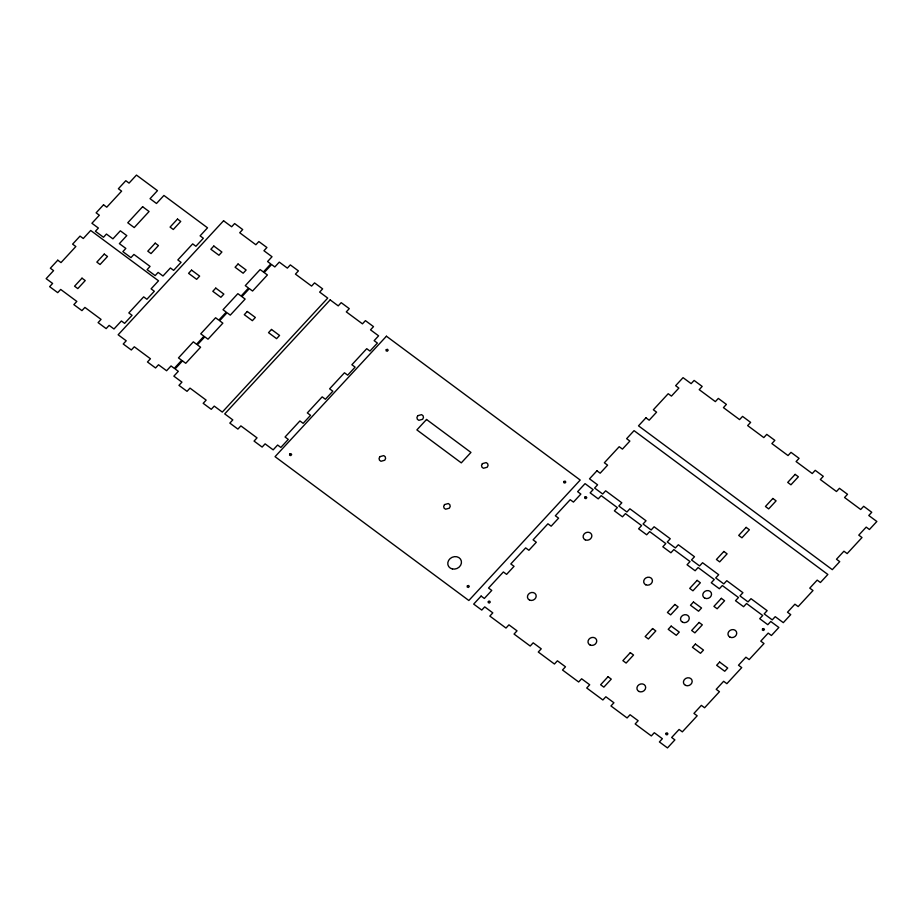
<?xml version="1.0" encoding="UTF-8"?>
<svg xmlns="http://www.w3.org/2000/svg" width="923" height="923" viewBox="0 0 923 923"><rect width="100%" height="100%" fill="white"/><g stroke="black" fill="none" stroke-linecap="round" stroke-linejoin="round"><path stroke-width="1.38" d="M289.741 454.024L289.591 455.201L290.768 455.581L291.645 454.635L291.01 453.678L289.741 454.024M386.264 349.644L386.114 350.821L387.291 351.202L388.156 350.255L387.522 349.298L386.264 349.644M467.384 585.874L467.234 587.051L468.411 587.432L469.276 586.486L468.653 585.517L467.384 585.874M488.382 601.45L488.232 602.627L489.398 603.007L490.275 602.061L489.64 601.104L488.382 601.45M563.907 481.483L563.757 482.66L564.922 483.041L565.799 482.094L565.164 481.137L563.907 481.483M584.894 497.07L584.755 498.247L585.92 498.628L586.797 497.682L586.163 496.724L584.894 497.07M666.014 733.3L665.875 734.477L667.041 734.858L667.917 733.912L667.283 732.943L666.014 733.3M762.536 628.909L762.386 630.086L763.563 630.467L764.44 629.521L763.806 628.563L762.536 628.909M379.918 456.643L379.065 458.396L379.468 460.173L380.968 461.281L384.764 460.231L385.606 458.477L385.203 456.7L383.714 455.593L379.918 456.643M417.784 415.685L416.931 417.45L417.334 419.227L418.834 420.334L422.63 419.284L423.472 417.519L423.069 415.754L421.569 414.635L417.784 415.685M444.517 504.581L443.663 506.346L444.067 508.111L445.567 509.231L449.363 508.181L450.205 506.415L449.801 504.65L448.301 503.531L444.517 504.581M482.383 463.634L481.529 465.388L481.933 467.165L483.433 468.273L487.229 467.223L488.071 465.469L487.667 463.692L486.167 462.585L482.383 463.634M103.538 204.802L96.119 212.832L99.349 215.232L91.919 223.262L98.38 228.05L95.415 231.269L103.491 237.257L106.457 234.05L112.918 238.838L120.336 230.808L126.797 235.607L119.379 243.637L125.84 248.425L122.863 251.644L130.939 257.632L133.916 254.425L150.057 266.412L147.092 269.62L155.168 275.608L158.133 272.4L162.979 276L170.409 267.97L173.628 270.358L181.058 262.34L177.827 259.94L192.676 243.88L195.907 246.279L203.337 238.249L200.106 235.85L207.525 227.819L163.925 195.457L156.495 203.487L150.045 198.687L157.464 190.657L136.466 175.082L129.047 183.112L125.816 180.712L118.386 188.742L121.617 191.142L106.768 207.202L103.538 204.802M57.768 260.194L50.35 268.224L53.58 270.624L46.15 278.654L52.611 283.442L49.634 286.661L57.711 292.649L60.687 289.441L76.828 301.429L73.863 304.636L81.939 310.624L84.904 307.417L101.057 319.404L98.092 322.612L106.157 328.611L109.133 325.392L113.979 328.992L121.398 320.962L124.628 323.362L132.058 315.331L128.828 312.932L143.676 296.871L146.907 299.271L154.326 291.241L151.095 288.841L158.525 280.811L90.696 230.473L83.278 238.503L80.047 236.103L72.617 244.133L75.848 246.533L60.999 262.594L57.768 260.194M142.615 206.717L127.766 222.778L134.227 227.577L149.076 211.517L142.615 206.717M81.997 278.169L74.567 286.199L77.797 288.599L85.228 280.569L81.997 278.169M104.264 254.09L96.846 262.109L100.076 264.509L107.495 256.479L104.264 254.09M155.214 243.153L147.795 251.183L151.026 253.583L158.444 245.553L155.214 243.153M177.493 219.074L170.074 227.093L173.293 229.492L180.723 221.462L177.493 219.074M223.574 220.77L118.144 334.795L126.22 340.783L123.244 344.002L131.32 349.99L134.297 346.783L150.437 358.759L147.472 361.978L155.549 367.965L158.514 364.758L166.59 370.746L171.043 365.935L174.274 368.335L181.704 360.305L178.474 357.905L193.322 341.845L196.553 344.244L203.971 336.214L200.741 333.814L215.59 317.754L218.82 320.154L226.25 312.124L223.02 309.724L237.869 293.664L241.099 296.064L248.518 288.034L245.287 285.634L260.136 269.574L263.367 271.973L270.797 263.943L267.566 261.544L272.02 256.732L263.943 250.733L266.92 247.526L258.844 241.538L255.867 244.745L239.726 232.758L242.691 229.55L234.615 223.551L231.65 226.77L223.574 220.77M191.557 270.127L188.58 273.335L196.657 279.334L199.633 276.115L191.557 270.127M213.824 246.037L210.859 249.245L218.936 255.244L221.901 252.025L213.824 246.037M215.774 288.103L212.809 291.31L220.885 297.31L223.851 294.102L215.774 288.103M238.053 264.013L235.088 267.232L243.153 273.22L246.129 270.012L238.053 264.013M182.512 360.905L175.082 368.923L178.312 371.323L173.859 376.146L181.935 382.134L178.958 385.353L187.034 391.34L190.011 388.133L206.152 400.121L203.187 403.328L211.263 409.316L214.228 406.108L222.305 412.096L327.734 298.083L319.658 292.083L322.635 288.876L314.558 282.888L311.582 286.095L295.441 274.108L298.406 270.901L290.33 264.901L287.365 268.12L279.288 262.12L274.835 266.943L271.604 264.543L264.174 272.573L267.405 274.973L252.556 291.033L249.325 288.634L241.907 296.664L245.137 299.064L230.288 315.124L227.058 312.724L219.628 320.754L222.858 323.154L208.01 339.203L204.779 336.814L197.36 344.844L200.591 347.233L185.742 363.293L182.512 360.905M247.272 311.478L244.295 314.685L252.371 320.685L255.348 317.466L247.272 311.478M271.489 329.453L268.524 332.672L276.6 338.66L279.565 335.453L271.489 329.453M330.157 299.883L224.727 413.896L232.804 419.896L229.839 423.103L237.903 429.091L240.88 425.884L257.032 437.871L254.056 441.079L262.132 447.078L265.097 443.859L273.173 449.859L277.627 445.036L280.857 447.436L288.288 439.406L285.057 437.006L299.906 420.946L303.136 423.345L310.555 415.315L307.324 412.916L322.173 396.855L325.404 399.255L332.834 391.225L329.603 388.837L344.452 372.777L347.683 375.165L355.101 367.135L351.882 364.747L366.731 348.686L369.961 351.086L377.38 343.056L374.15 340.656L378.603 335.834L370.527 329.846L373.503 326.627L365.427 320.639L362.451 323.846L346.31 311.87L349.275 308.651L341.198 302.663L338.233 305.871L330.157 299.883M386.425 336.214L275.054 456.666L468.838 600.492L580.209 480.052L386.425 336.214M426.53 419.48L416.884 429.91L461.292 462.873L470.949 452.432L426.53 419.48M481.114 596.062L473.684 604.092L481.76 610.08L484.725 606.873L492.801 612.86L489.836 616.079L505.989 628.055L508.954 624.848L517.03 630.847L514.053 634.055L530.206 646.042L533.182 642.823L541.247 648.823L538.282 652.03L554.435 664.018L557.4 660.81L565.476 666.798L562.511 670.006L578.652 681.993L581.628 678.786L589.705 684.774L586.728 687.993L602.881 699.98L605.846 696.761L613.922 702.761L610.957 705.968L627.098 717.956L630.074 714.737L638.151 720.736L635.174 723.944L651.326 735.931L654.292 732.724L662.368 738.712L659.403 741.93L667.479 747.918L674.898 739.888L671.667 737.489L679.097 729.458L682.328 731.858L697.177 715.798L693.946 713.398L701.365 705.368L704.595 707.768L719.444 691.708L716.213 689.319L723.644 681.289L726.874 683.678L741.723 667.617L738.492 665.229L745.922 657.199L749.141 659.587L764.002 643.539L760.771 641.139L768.19 633.109L771.42 635.509L778.85 627.478L770.774 621.479L767.798 624.698L759.721 618.698L762.698 615.491L746.545 603.504L743.58 606.711L735.504 600.723L738.469 597.516L722.328 585.528L719.352 588.736L711.275 582.748L714.252 579.529L698.1 567.541L695.134 570.76L687.058 564.761L690.023 561.553L673.871 549.566L670.906 552.773L662.829 546.785L665.806 543.578L649.654 531.59L646.677 534.798L638.612 528.81L641.577 525.591L625.425 513.615L622.46 516.822L614.383 510.834L617.349 507.615L601.208 495.628L598.231 498.847L590.155 492.847L593.131 489.64L585.055 483.64L577.625 491.671L580.855 494.07L573.437 502.1L570.206 499.701L555.358 515.761L558.588 518.161L551.158 526.191L547.927 523.791L533.079 539.851L536.309 542.251L528.891 550.281L525.66 547.881L510.811 563.941L514.042 566.341L506.612 574.371L503.381 571.972L488.532 588.032L491.763 590.432L484.344 598.462L481.114 596.062M596.939 470.799L589.509 478.829L597.585 484.817L594.62 488.036L602.684 494.024L605.661 490.817L621.814 502.804L618.837 506.012L626.913 512L629.878 508.792L646.031 520.78L643.066 523.987L651.142 529.987L654.107 526.768L670.26 538.755L667.283 541.963L675.359 547.962L678.336 544.755L694.477 556.731L691.512 559.949L699.588 565.937L702.553 562.73L718.705 574.717L715.729 577.925L723.805 583.913L726.782 580.705L742.923 592.693L739.958 595.9L748.034 601.9L750.999 598.681L767.151 610.668L764.186 613.887L772.251 619.875L775.228 616.668L783.304 622.656L790.723 614.626L787.492 612.226L794.922 604.196L798.153 606.596L813.001 590.535L809.771 588.136L817.19 580.117L820.42 582.505L827.85 574.475L634.055 430.649L626.636 438.679L629.867 441.079L622.437 449.109L619.206 446.709L604.357 462.769L607.588 465.169L600.169 473.199L596.939 470.799M645.938 417.807L638.508 425.838L832.304 569.664L839.722 561.634L836.492 559.234L843.922 551.204L847.152 553.604L862.001 537.544L858.771 535.144L866.201 527.114L869.42 529.514L876.85 521.483L868.774 515.495L871.75 512.277L863.674 506.289L860.697 509.496L844.557 497.509L847.522 494.301L839.445 488.313L836.48 491.521L820.328 479.533L823.293 476.326L815.228 470.326L812.252 473.545L796.099 461.558L799.076 458.339L790.999 452.351L788.034 455.558L771.882 443.571L774.847 440.363L766.771 434.375L763.806 437.583L747.653 425.595L750.63 422.388L742.554 416.388L739.577 419.607L723.436 407.62L726.401 404.412L718.325 398.413L715.36 401.62L699.207 389.644L702.184 386.425L694.108 380.438L691.131 383.645L683.055 377.657L675.636 385.687L678.866 388.087L671.436 396.105L668.206 393.717L653.357 409.777L656.588 412.166L649.169 420.196L645.938 417.807M608.038 676.721L600.619 684.751L603.85 687.15L611.268 679.12L608.038 676.721M630.317 652.642L622.887 660.66L626.117 663.06L633.547 655.03L630.317 652.642M652.584 628.551L645.165 636.582L648.396 638.97L655.815 630.94L652.584 628.551M674.863 604.461L667.433 612.491L670.663 614.88L678.093 606.861L674.863 604.461M697.13 580.371L689.712 588.401L692.942 590.801L700.361 582.771L697.13 580.371M723.863 551.458L716.433 559.488L719.663 561.888L727.093 553.858L723.863 551.458M746.142 527.379L738.712 535.409L741.942 537.797L749.372 529.767L746.142 527.379M772.863 498.466L765.444 506.496L768.674 508.896L776.093 500.866L772.863 498.466M795.141 474.376L787.711 482.406L790.942 484.806L798.372 476.776L795.141 474.376M671.183 626.106L668.217 629.313L676.294 635.312L679.259 632.093L671.183 626.106M693.461 602.015L690.485 605.223L698.561 611.222L701.538 608.003L693.461 602.015M699.08 622.437L691.662 630.467L694.892 632.866L702.311 624.836L699.08 622.437M721.359 598.346L713.929 606.376L717.159 608.776L724.59 600.746L721.359 598.346M695.411 644.081L692.435 647.288L700.511 653.288L703.488 650.08L695.411 644.081M719.628 662.056L716.663 665.275L724.74 671.263L727.705 668.056L719.628 662.056M639.039 691.5A4.477 3.911 -24.2 0 0 645.685 687.531A4.477 3.911 -24.2 0 0 639.178 684.578A4.477 3.911 -24.2 0 0 639.039 691.5M590.109 645.027A4.477 3.911 -24.2 0 0 596.754 641.058A4.477 3.911 -24.2 0 0 590.247 638.105A4.477 3.911 -24.2 0 0 590.109 645.027M529.548 600.077A4.477 3.911 -24.2 0 0 536.194 596.12A4.477 3.911 -24.2 0 0 529.687 593.166A4.477 3.911 -24.2 0 0 529.548 600.077M685.535 685.385A4.477 3.911 -24.2 0 0 692.192 681.428A4.477 3.911 -24.2 0 0 685.674 678.474A4.477 3.911 -24.2 0 0 685.535 685.385M682.616 622.287A4.477 3.911 -24.2 0 0 689.262 618.329A4.477 3.911 -24.2 0 0 682.755 615.376A4.477 3.911 -24.2 0 0 682.616 622.287M645.788 584.801A4.477 3.911 -24.2 0 0 652.434 580.844A4.477 3.911 -24.2 0 0 645.927 577.89A4.477 3.911 -24.2 0 0 645.788 584.801M585.228 539.851A4.477 3.911 -24.2 0 0 591.874 535.894A4.477 3.911 -24.2 0 0 585.367 532.94A4.477 3.911 -24.2 0 0 585.228 539.851M730.081 637.216A4.477 3.911 -24.2 0 0 736.739 633.247A4.477 3.911 -24.2 0 0 730.22 630.294A4.477 3.911 -24.2 0 0 730.081 637.216M704.884 598.196A4.477 3.911 -24.2 0 0 711.541 594.239A4.477 3.911 -24.2 0 0 705.022 591.285A4.477 3.911 -24.2 0 0 704.884 598.196M452.432 568.972A7.003 6.103 -24.2 0 0 461.338 560.999A7.003 6.103 -24.2 0 0 450.089 558.611A7.003 6.103 -24.2 0 0 452.432 568.972"/></g></svg>
